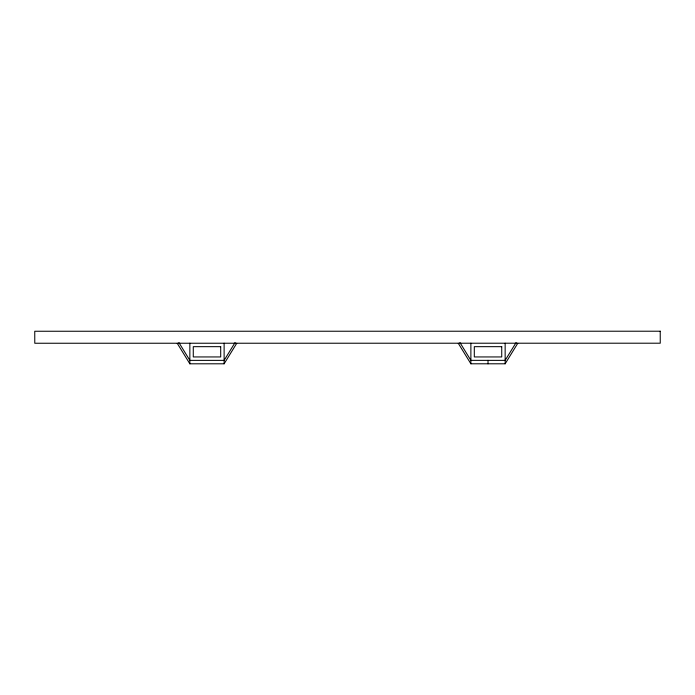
<?xml version="1.0" encoding="UTF-8"?>
<svg xmlns="http://www.w3.org/2000/svg" width="695" height="695" viewBox="0 0 695 695"><rect width="100%" height="100%" fill="white"/><g stroke="black" fill="none" stroke-linecap="round" stroke-linejoin="round"><path stroke-width="1.04" d="M235.084 342.548L224.12 360.375L189.848 360.375L178.884 342.548M177.234 343.304L189.848 363.806L224.12 363.798L236.734 343.304M505.152 360.358L516.124 342.548M458.274 343.304L470.889 363.789L505.152 363.798L517.766 343.304M505.152 360.375L470.88 360.358L459.916 342.539M505.152 343.234L505.161 363.78M488.02 360.358L488.02 363.789M470.88 343.234L470.88 363.789M224.12 343.234L224.12 363.798M189.848 343.234L189.848 363.806M660.25 331.22L34.75 331.254L34.776 343.252L660.25 343.208L660.224 331.22M220.697 346.666L193.279 346.666L193.279 356.943L220.697 356.943L220.697 346.666M501.729 346.666L474.311 346.666L474.311 356.943L501.729 356.943L501.729 346.666"/></g></svg>
